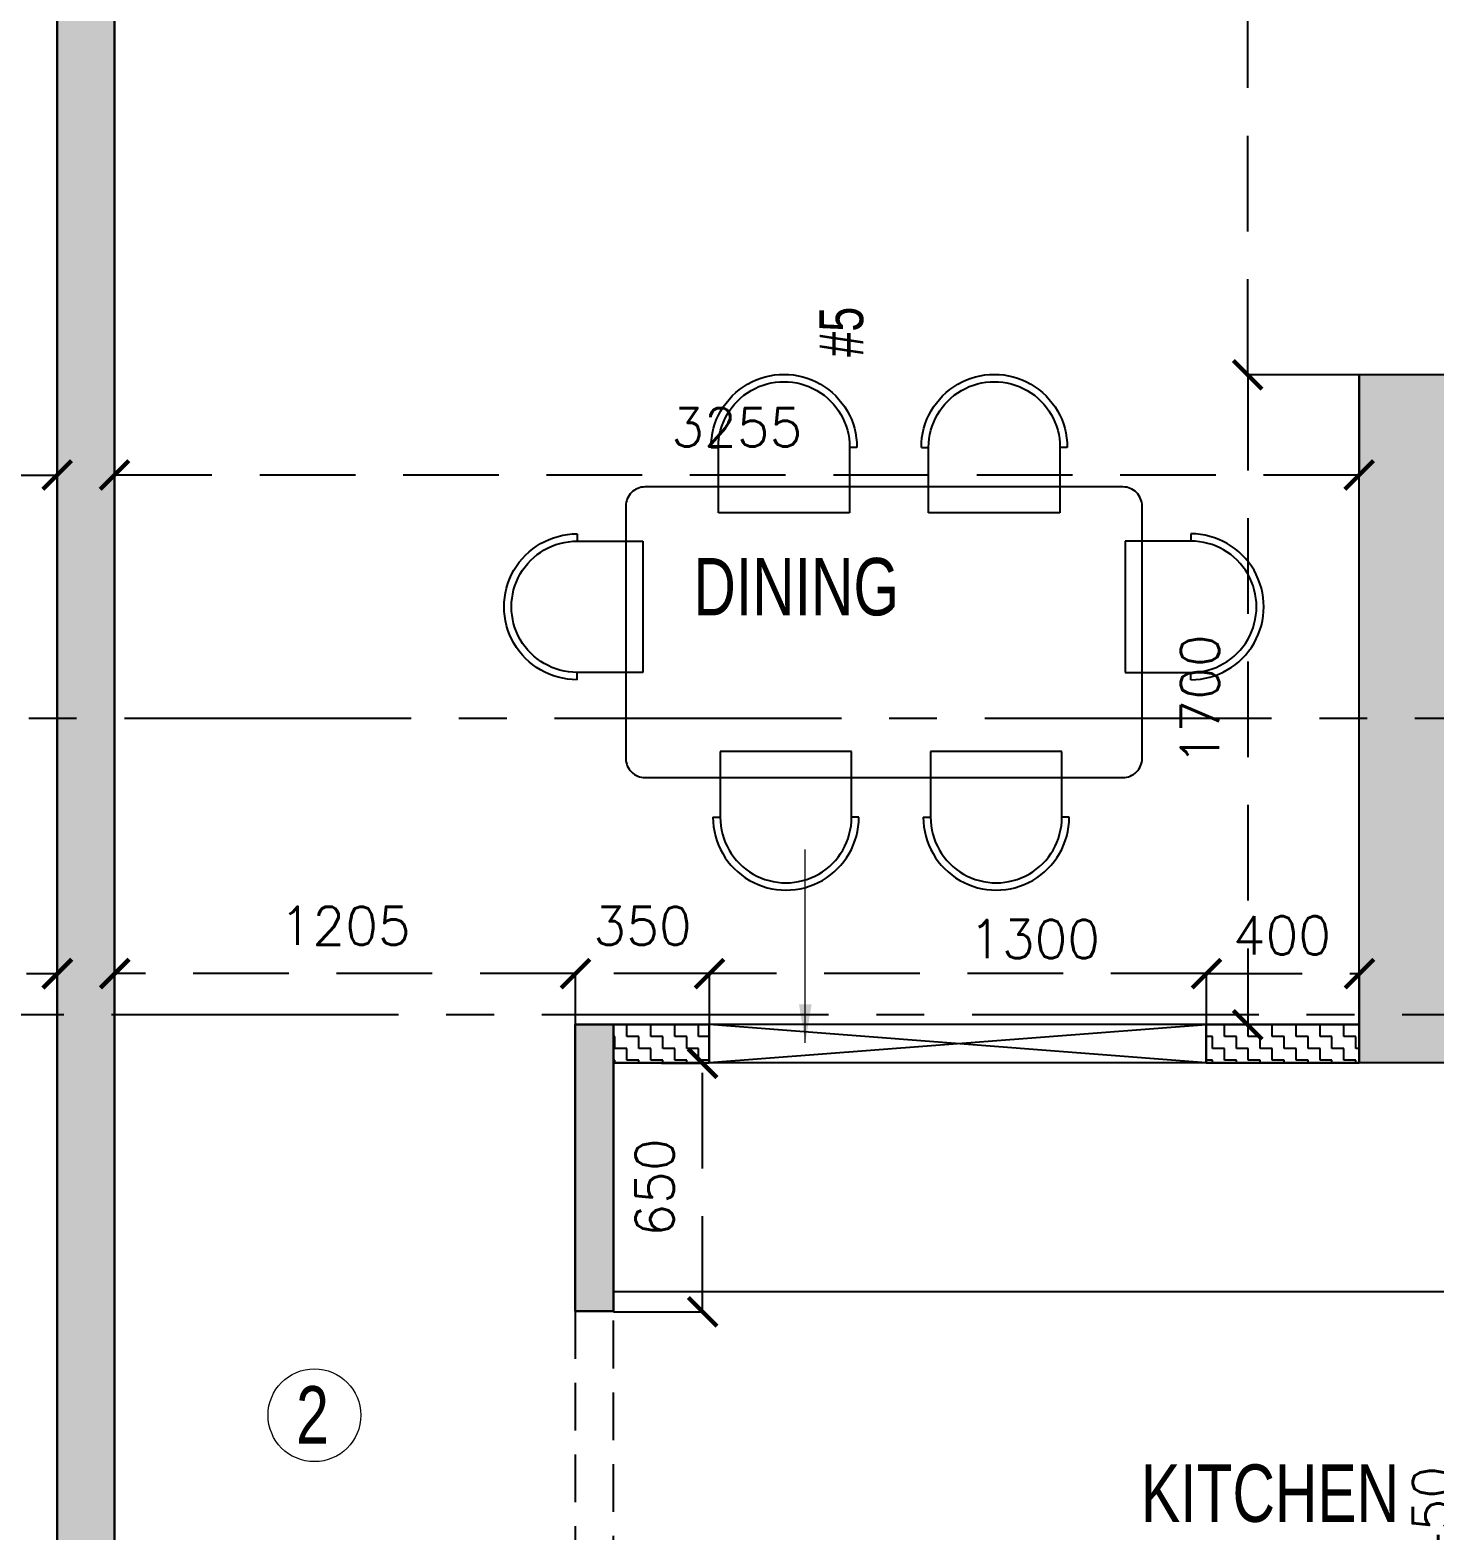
# Model space of a CAD drawing. Header units: millimetres. Extents: x 1180970 to 1231451, y -5737889 to -5695638.
# Drawn here: x 1206127 to 1209801, y -5709325 to -5705399 of the extents above; entities that cross this region are included whole.
import ezdxf

# ---------------------------------------------------------------- set-up
doc = ezdxf.new("R2010")
doc.units = ezdxf.units.MM
doc.header["$LTSCALE"] = 1000
doc.header["$MEASUREMENT"] = 0
for name, pattern in [('2BHK-A - BACK$0$AUDIT_D_120904163729-0', [0]), ('2BHK-A - BACK$2$HIDDEN', [0.375, 0.25, -0.125]), ('AUDIT_D_120904163729-0', [0]), ('T8(T9 IS SIMILAR) - GROUND FLOOR - DIMENSION & TEXTING$0$HIDDEN', [0.375, 0.25, -0.125]), ('T8_REFUGE COLUMNS$0$CENTER2', [1.125, 0.75, -0.125, 0.125, -0.125])]:
    doc.linetypes.add(name, pattern=pattern)
doc.layers.get('0').update_dxf_attribs({"linetype": 'AUDIT_D_120904163729-0'})
for name, color, linetype in [('2BHK-A - BACK$0$2BHK-A - FRONT$0$a-furniture', 8, 'Continuous'), ('2BHK-A - BACK$0$A-HATCH -160', 251, '2BHK-A - BACK$0$AUDIT_D_120904163729-0'), ('2BHK-A - BACK$0$a-KIT FIX', 251, 'Continuous'), ('2BHK-A - BACK$1$A-LINTEL', 5, '2BHK-A - BACK$2$HIDDEN'), ('2BHK-A - BACK$1$CUT-OUT', 49, 'Continuous'), ('T8(T9 IS SIMILAR) - GROUND FLOOR - DIMENSION & TEXTING$0$A-DIMENSIONS', 2, 'T8(T9 IS SIMILAR) - GROUND FLOOR - DIMENSION & TEXTING$0$HIDDEN'), ('T8_REFUGE COLUMNS$0$A-CENTERLINE', 193, 'T8_REFUGE COLUMNS$0$CENTER2'), ('T8_REFUGE COLUMNS$0$A-RCC COLS', 3, 'Continuous')]:
    doc.layers.add(name, color=color, linetype=linetype)
for name, color, linetype, lineweight in [('2BHK-A - BACK$1$A-WALL- 160', 6, 'Continuous', 30), ('T8(T9 IS SIMILAR) - GROUND FLOOR - DIMENSION & TEXTING$0$a-Text', 4, 'Continuous', 0), ('T8(T9 IS SIMILAR) - GROUND FLOOR - DIMENSION & TEXTING$0$R0-18-10-2014-T1-1st Podium Floor Plan$0$Text', 2, 'Continuous', 0), ('T8(T9 IS SIMILAR) - GROUND FLOOR$0$D&W', 8, 'Continuous', 25)]:
    doc.layers.add(name, color=color, linetype=linetype, lineweight=lineweight)
doc.layers.add('T8_REFUGE COLUMNS$0$COL-HATCH', color=7, linetype='Continuous', lineweight=25, true_color=0xa3a3a3)
doc.styles.add('T8(T9 IS SIMILAR) - GROUND FLOOR - DIMENSION & TEXTING$0$ARIAL ARROW', font='swisscl.ttf')
doc.styles.add('T8(T9 IS SIMILAR) - GROUND FLOOR - DIMENSION & TEXTING$0$Romans 1', font='romans.shx', dxfattribs={"height": 100})
doc.styles.add('T8(T9 IS SIMILAR) - GROUND FLOOR - DIMENSION & TEXTING$0$Tahoma', font='tahoma.ttf')
doc.dimstyles.new('T8(T9 IS SIMILAR) - GROUND FLOOR - DIMENSION & TEXTING$0$ALPINE S', dxfattribs={"dimscale": 0, "dimtxt": 100, "dimasz": 75, "dimexe": 0, "dimexo": 0, "dimgap": 75, "dimtad": 1, "dimdec": 0, "dimzin": 0, "dimdsep": 46, "dimtxsty": 'T8(T9 IS SIMILAR) - GROUND FLOOR - DIMENSION & TEXTING$0$Romans 1', "dimblk": 'T8(T9 IS SIMILAR) - GROUND FLOOR - DIMENSION & TEXTING$0$_ArchTick', "dimcen": 0.09, "dimclrd": 256, "dimclre": 256, "dimclrt": 7, "dimadec": 0, "dimazin": 0, "dimtfac": 1, "dimtdec": 0, "dimtofl": 0, "dimtmove": 1, "dimatfit": 0, "dimldrblk": 'T8(T9 IS SIMILAR) - GROUND FLOOR - DIMENSION & TEXTING$0$_Open90', "dimfxl": 1, "dimtolj": 1, "dimtzin": 0, "dimarcsym": 0})
doc.dimstyles.new('T8(T9 IS SIMILAR) - GROUND FLOOR - DIMENSION & TEXTING$0$SAMATA STD', dxfattribs={"dimtxt": 100, "dimasz": 50, "dimexe": 50, "dimexo": 50, "dimgap": 10, "dimtad": 0, "dimdec": 0, "dimrnd": 5, "dimzin": 0, "dimdsep": 46, "dimtxsty": 'T8(T9 IS SIMILAR) - GROUND FLOOR - DIMENSION & TEXTING$0$Tahoma', "dimblk": 'T8(T9 IS SIMILAR) - GROUND FLOOR - DIMENSION & TEXTING$0$_Origin2', "dimcen": -50, "dimdle": 50, "dimclrd": 7, "dimclre": 7, "dimclrt": 7, "dimadec": 0, "dimazin": 0, "dimtfac": 1, "dimtdec": 0, "dimtmove": 1, "dimatfit": 3, "dimfxl": 150, "dimtfill": 1, "dimtolj": 1, "dimtzin": 0, "dimlwd": -1, "dimlwe": -1, "dimarcsym": 0})
pattern_1 = [(9e-15, (7e-09, 0), (31.25, 31.25), [31.25, -31.25]), (90, (31.25, 0), (-31.25, 31.25), [31.25, -31.25])]

# ---------------------------------------------------------------- blocks, each defined once
blk = doc.blocks.new('2BHK-A - BACK$0$2BHK-A - FRONT$0$A$C50024E40')
at = {"color": 0, "linetype": 'ByBlock'}
for p, q in [((0, 0), (0, -225)), ((450, 0), (0, 0)), ((450, -225), (450, 0)), ((-25, -225), (0, -225)), ((475, -225), (450, -225))]:
    blk.add_line(p, q, dxfattribs=at)
for major_axis in [(-176.8, 176.8), (-159.1, 159.1)]:
    blk.add_ellipse((225, -225), major_axis=major_axis, ratio=1, start_param=0.785398, end_param=3.926991, dxfattribs=at)
blk = doc.blocks.new('2BHK-A - BACK')
at = {"layer": '2BHK-A - BACK$0$A-HATCH -160', "linetype": 'ByBlock'}
h = blk.add_hatch(dxfattribs=at)
h.set_pattern_fill('ZIGZAG', color=256, scale=250)
h.set_pattern_definition([(9e-15, (-0.22, 0.45), (31.25, 31.25), [31.25, -31.25]), (90, (31.03, 0.45), (-31.25, 31.25), [31.25, -31.25])])
h.paths.add_polyline_path([(1196642.1, -5706299.9), (1198342.2, -5706299.9), (1198342.2, -5706399.9), (1196642.1, -5706399.9)])
h.paths.add_polyline_path([(1199382.6, -5705299.9), (1199382.6, -5705199.9), (1201592.2, -5705199.9), (1201592.2, -5705299.9), (1200442.1, -5705299.9), (1200442.1, -5705399.9), (1200342.1, -5705399.9), (1200342.1, -5705299.9)])
h.paths.add_polyline_path([(1200442.1, -5706399.9), (1201341.8, -5706399.9), (1201341.8, -5706299.9), (1200442.1, -5706299.9)])
h.paths.add_polyline_path([(1202091.8, -5706299.9), (1202691.8, -5706299.9), (1202691.8, -5706399.9), (1202091.8, -5706399.9)])
h.paths.add_polyline_path([(1204892.1, -5708749.5), (1204992.1, -5708749.5), (1204992.1, -5707999.9), (1204892.1, -5707999.9)])
h.paths.add_polyline_path([(1204892.1, -5709649.5), (1204992.1, -5709649.5), (1204992.1, -5710549.5), (1204892.1, -5710549.5)])
h.paths.add_polyline_path([(1200142, -5708600.5), (1200257, -5708600.5), (1200257.1, -5708700.5), (1200042, -5708700.5), (1200042, -5708099.9), (1200142, -5708099.9)])
h.paths.add_polyline_path([(1202792.1, -5701189.9), (1203427.1, -5701189.9), (1203427.1, -5701089.9), (1202792.1, -5701089.9)])
h = blk.add_hatch(dxfattribs=at)
h.set_pattern_fill('HEX', color=256, scale=150)
h.set_pattern_definition([(9e-15, (-0.22, 0.45), (0, 32.47595264), [18.75, -37.5]), (120, (-0.22, 0.45), (-28.125, -16.23797632), [18.75, -37.5]), (60, (18.53, 0.45), (-28.125, 16.23797632), [18.75, -37.5])])
h.paths.add_polyline_path([(1206347.1, -5702324.3), (1206197.1, -5702324.3), (1206197.1, -5710748.8), (1206347.1, -5710748.8)])
h = blk.add_hatch(dxfattribs=at)
h.set_pattern_fill('ZIGZAG', color=256, scale=250)
h.set_pattern_definition(pattern_1)
h.paths.add_polyline_path([(1203342.1, -5707999.9), (1202942.1, -5707999.9), (1202942.1, -5708099.9), (1203342.1, -5708099.9)])
h = blk.add_hatch(dxfattribs=at)
h.set_pattern_fill('ZIGZAG', color=256, scale=250)
h.set_pattern_definition(pattern_1)
h.paths.add_polyline_path([(1204892.1, -5707999.9), (1204642.1, -5708000), (1204642.1, -5708100), (1204892.1, -5708100)])
at = {"layer": '2BHK-A - BACK$0$2BHK-A - FRONT$0$a-furniture'}
blk.add_lwpolyline([(1204809.9, -5707354.3), (1203559.9, -5707354.3, -0.414214), (1203509.9, -5707304.3), (1203509.9, -5706644.3, -0.414214), (1203559.9, -5706594.3), (1204809.9, -5706594.3, -0.414214), (1204859.9, -5706644.3), (1204859.9, -5707304.3, -0.414214)], format="xyb", close=True, dxfattribs=at)
at = {"layer": '2BHK-A - BACK$0$a-KIT FIX', "color": 1}
blk.add_line((1201731.8, -5708699.5), (1204892.1, -5708699.5), dxfattribs=at)
at = {"layer": '2BHK-A - BACK$1$A-LINTEL', "linetype": 'ByBlock'}
for p, q in [((1203342.1, -5707999.9), (1204642.1, -5707999.9)), ((1203342.1, -5708099.9), (1204642.1, -5708099.9))]:
    blk.add_line(p, q, dxfattribs=at)
blk.add_lwpolyline([(1203342.1, -5708099.9), (1204642.1, -5707999.8), (1204642.1, -5708099.7), (1203342.1, -5707999.9)], close=True, dxfattribs=at)
at = {"layer": '2BHK-A - BACK$1$A-WALL- 160', "linetype": 'ByBlock'}
for p, q in [((1206197.1, -5702324.3), (1206197.1, -5710748.8)), ((1206347.1, -5702324.3), (1206347.1, -5710748.8)), ((1204892.1, -5707999.9), (1204992.1, -5707999.9)), ((1204892.1, -5708749.5), (1204892.1, -5707999.9)), ((1204992.1, -5708749.5), (1204992.1, -5707999.9)), ((1204892.1, -5708749.5), (1204992.1, -5708749.5))]:
    blk.add_line(p, q, dxfattribs=at)
blk.add_lwpolyline([(1206347.1, -5702324.3), (1206347.1, -5710748.8), (1206197.1, -5710748.8), (1206197.1, -5702324.3)], dxfattribs=at)
for points in [[(1203342.1, -5707999.9), (1202942.1, -5707999.9), (1202942.1, -5708099.9), (1203342.1, -5708099.9)], [(1204892.1, -5707999.9), (1204642.1, -5708000), (1204642.1, -5708100), (1204892.1, -5708100)]]:
    blk.add_lwpolyline(points, close=True, dxfattribs=at)
at = {"layer": '2BHK-A - BACK$1$CUT-OUT', "linetype": '2BHK-A - BACK$2$HIDDEN', "ltscale": 0.5}
blk.add_lwpolyline([(1204992.1, -5709649.5), (1204892.1, -5709649.5), (1204892.1, -5708749.5), (1204992.1, -5708749.5)], close=True, dxfattribs=at)
at = {"layer": '2BHK-A - BACK$0$2BHK-A - FRONT$0$a-furniture', "zscale": 1000}
for p, xscale, yscale, rotation in [((1204068.1, -5706662.4), 0.7630874952141145, 0.7630874952141145, 180.0000066925881), ((1204618.1, -5706662.4), 0.7630874952141145, 0.7630874952141145, 180.0000066925881), ((1204815.7, -5707079.4), 0.7630874947821017, 0.7630874947821017, 89.99999330673671)]:
    blk.add_blockref('2BHK-A - BACK$0$2BHK-A - FRONT$0$A$C50024E40', p, dxfattribs=dict(at, xscale=xscale, yscale=yscale, rotation=rotation))
at = {"layer": '2BHK-A - BACK$0$2BHK-A - FRONT$0$a-furniture', "extrusion": (0, 0, -1), "xscale": 0.7630874947594001, "yscale": 0.7630874947594001, "zscale": -1000, "rotation": 89.99999330780805}
blk.add_blockref('2BHK-A - BACK$0$2BHK-A - FRONT$0$A$C50024E40', (-1203554.2, -5707079.4), dxfattribs=at)
at = {"layer": '2BHK-A - BACK$0$2BHK-A - FRONT$0$a-furniture', "extrusion": (0, 0, -1), "xscale": 0.7630874952141012, "yscale": 0.7630874952141012, "zscale": -1000}
for p in [(-1204063, -5707286.2), (-1204613, -5707286.2)]:
    blk.add_blockref('2BHK-A - BACK$0$2BHK-A - FRONT$0$A$C50024E40', p, dxfattribs=at)
blk = doc.blocks.new('T8_REFUGE COLUMNS')
at = {"layer": 'T8_REFUGE COLUMNS$0$COL-HATCH', "linetype": 'ByBlock'}
h = blk.add_hatch(color=256, dxfattribs=at)
h.dxf.hatch_style = 1
h.paths.add_polyline_path([(1209602.1, -5706299.9), (1209852.1, -5706299.9), (1209852.1, -5708099.9), (1209602.1, -5708099.9)])
at = {"layer": 'T8_REFUGE COLUMNS$0$A-CENTERLINE'}
for p, q in [((1217248.2, -5707199.9), (1182156.9, -5707199.9)), ((1217215, -5707974.9), (1182156.9, -5707974.9))]:
    blk.add_line(p, q, dxfattribs=at)
at = {"layer": 'T8_REFUGE COLUMNS$0$A-RCC COLS', "linetype": 'ByBlock'}
blk.add_lwpolyline([(1209602.1, -5706299.9), (1209852.1, -5706299.9), (1209852.1, -5708099.9), (1209602.1, -5708099.9)], close=True, dxfattribs=at)
blk = doc.blocks.new('T8(T9 IS SIMILAR) - GROUND FLOOR')
at = {"layer": 'T8(T9 IS SIMILAR) - GROUND FLOOR$0$D&W', "linetype": 'ByBlock'}
for name in ['T8_REFUGE COLUMNS', '2BHK-A - BACK']:
    blk.add_blockref(name, (0, 0), dxfattribs=at)
at = {"layer": 'T8(T9 IS SIMILAR) - GROUND FLOOR$0$D&W', "linetype": 'ByBlock', "xscale": -1}
blk.add_blockref('2BHK-A - BACK', (2412544.6, 0), dxfattribs=at)
blk = doc.blocks.new('T8(T9 IS SIMILAR) - GROUND FLOOR - DIMENSION & TEXTING$0$_ArchTick')
at = {"color": 0, "linetype": 'ByBlock', "const_width": 0.15}
blk.add_lwpolyline([(-0.5, -0.5), (0.5, 0.5)], dxfattribs=at)
blk = doc.blocks.new('*D683')
at = {"layer": 'T8(T9 IS SIMILAR) - GROUND FLOOR - DIMENSION & TEXTING$0$A-DIMENSIONS', "linetype": 'T8(T9 IS SIMILAR) - GROUND FLOOR - DIMENSION & TEXTING$0$HIDDEN', "lineweight": -2, "transparency": 16777216}
for p, q in [((1202942.3, -5706300.9), (1202942.3, -5706563.1)), ((1206197.3, -5706300.9), (1206197.3, -5706563.1))]:
    blk.add_line(p, q, dxfattribs=at)
at = {"layer": 'T8(T9 IS SIMILAR) - GROUND FLOOR - DIMENSION & TEXTING$0$A-DIMENSIONS', "lineweight": -2, "transparency": 16777216}
blk.add_line((1202942.3, -5706563.1), (1206197.3, -5706563.1), dxfattribs=at)
at = {"layer": 'T8(T9 IS SIMILAR) - GROUND FLOOR - DIMENSION & TEXTING$0$A-DIMENSIONS', "linetype": 'ByBlock', "lineweight": -2, "transparency": 16777216, "xscale": 75, "yscale": 75, "zscale": 75, "rotation": 180}
blk.add_blockref('T8(T9 IS SIMILAR) - GROUND FLOOR - DIMENSION & TEXTING$0$_ArchTick', (1202942.3, -5706563.1), dxfattribs=at)
at = {"layer": 'T8(T9 IS SIMILAR) - GROUND FLOOR - DIMENSION & TEXTING$0$A-DIMENSIONS', "linetype": 'ByBlock', "lineweight": -2, "transparency": 16777216, "xscale": 75, "yscale": 75, "zscale": 75}
blk.add_blockref('T8(T9 IS SIMILAR) - GROUND FLOOR - DIMENSION & TEXTING$0$_ArchTick', (1206197.3, -5706563.1), dxfattribs=at)
at = {"layer": 'T8(T9 IS SIMILAR) - GROUND FLOOR - DIMENSION & TEXTING$0$A-DIMENSIONS', "color": 7, "linetype": 'ByBlock', "transparency": 16777216, "insert": (1204569.8, -5706438.1), "char_height": 100, "attachment_point": 5, "style": 'T8(T9 IS SIMILAR) - GROUND FLOOR - DIMENSION & TEXTING$0$Romans 1'}
blk.add_mtext('\\A1;3255', dxfattribs=at)
blk = doc.blocks.new('T8(T9 IS SIMILAR) - GROUND FLOOR - DIMENSION & TEXTING$0$_Open90')
at = {"color": 0, "linetype": 'ByBlock', "lineweight": -2}
for p, q in [((0, 0), (-1, 0)), ((-0.5, 0.5), (0, 0)), ((0, 0), (-0.5, -0.5))]:
    blk.add_line(p, q, dxfattribs=at)
blk = doc.blocks.new('*D686')
at = {"layer": 'T8(T9 IS SIMILAR) - GROUND FLOOR - DIMENSION & TEXTING$0$A-DIMENSIONS', "linetype": 'T8(T9 IS SIMILAR) - GROUND FLOOR - DIMENSION & TEXTING$0$HIDDEN', "lineweight": -2, "transparency": 16777216}
for p, q in [((1207777.6, -5708101.3), (1207885.3, -5708101.3)), ((1207652.5, -5708751.5), (1207885.3, -5708751.5))]:
    blk.add_line(p, q, dxfattribs=at)
at = {"layer": 'T8(T9 IS SIMILAR) - GROUND FLOOR - DIMENSION & TEXTING$0$A-DIMENSIONS', "lineweight": -2, "transparency": 16777216}
blk.add_line((1207885.3, -5708751.5), (1207885.3, -5708101.3), dxfattribs=at)
at = {"layer": 'T8(T9 IS SIMILAR) - GROUND FLOOR - DIMENSION & TEXTING$0$A-DIMENSIONS', "linetype": 'ByBlock', "lineweight": -2, "transparency": 16777216, "xscale": 75, "yscale": 75, "zscale": 75}
for p, rotation in [((1207885.3, -5708101.3), 90), ((1207885.3, -5708751.5), 270)]:
    blk.add_blockref('T8(T9 IS SIMILAR) - GROUND FLOOR - DIMENSION & TEXTING$0$_ArchTick', p, dxfattribs=dict(at, rotation=rotation))
at = {"layer": 'T8(T9 IS SIMILAR) - GROUND FLOOR - DIMENSION & TEXTING$0$A-DIMENSIONS', "color": 7, "linetype": 'ByBlock', "transparency": 16777216, "insert": (1207760.3, -5708426.4), "char_height": 100, "attachment_point": 5, "rotation": 90, "style": 'T8(T9 IS SIMILAR) - GROUND FLOOR - DIMENSION & TEXTING$0$Romans 1'}
blk.add_mtext('\\A1;650', dxfattribs=at)
blk = doc.blocks.new('*D689')
at = {"layer": 'T8(T9 IS SIMILAR) - GROUND FLOOR - DIMENSION & TEXTING$0$A-DIMENSIONS', "linetype": 'T8(T9 IS SIMILAR) - GROUND FLOOR - DIMENSION & TEXTING$0$HIDDEN', "lineweight": -2, "transparency": 16777216}
for p, q in [((1209852.6, -5708100.9), (1209917.5, -5708100.9)), ((1209852.6, -5710550.9), (1209917.5, -5710550.9))]:
    blk.add_line(p, q, dxfattribs=at)
at = {"layer": 'T8(T9 IS SIMILAR) - GROUND FLOOR - DIMENSION & TEXTING$0$A-DIMENSIONS', "lineweight": -2, "transparency": 16777216}
blk.add_line((1209917.5, -5708100.9), (1209917.5, -5710550.9), dxfattribs=at)
at = {"layer": 'T8(T9 IS SIMILAR) - GROUND FLOOR - DIMENSION & TEXTING$0$A-DIMENSIONS', "linetype": 'ByBlock', "lineweight": -2, "transparency": 16777216, "xscale": 75, "yscale": 75, "zscale": 75}
for p, rotation in [((1209917.5, -5708100.9), 90), ((1209917.5, -5710550.9), 270)]:
    blk.add_blockref('T8(T9 IS SIMILAR) - GROUND FLOOR - DIMENSION & TEXTING$0$_ArchTick', p, dxfattribs=dict(at, rotation=rotation))
at = {"layer": 'T8(T9 IS SIMILAR) - GROUND FLOOR - DIMENSION & TEXTING$0$A-DIMENSIONS', "color": 7, "linetype": 'ByBlock', "transparency": 16777216, "insert": (1209792.5, -5709325.9), "char_height": 100, "attachment_point": 5, "rotation": 90, "style": 'T8(T9 IS SIMILAR) - GROUND FLOOR - DIMENSION & TEXTING$0$Romans 1'}
blk.add_mtext('\\A1;2450', dxfattribs=at)
blk = doc.blocks.new('*D659')
at = {"layer": 'T8(T9 IS SIMILAR) - GROUND FLOOR - DIMENSION & TEXTING$0$A-DIMENSIONS', "linetype": 'T8(T9 IS SIMILAR) - GROUND FLOOR - DIMENSION & TEXTING$0$HIDDEN', "lineweight": -2, "transparency": 16777216}
for p, q in [((1209504.8, -5702325.8), (1209310.8, -5702325.8)), ((1209602.3, -5706300.9), (1209310.8, -5706300.9))]:
    blk.add_line(p, q, dxfattribs=at)
at = {"layer": 'T8(T9 IS SIMILAR) - GROUND FLOOR - DIMENSION & TEXTING$0$A-DIMENSIONS', "lineweight": -2, "transparency": 16777216}
blk.add_line((1209310.8, -5706300.9), (1209310.8, -5702325.8), dxfattribs=at)
at = {"layer": 'T8(T9 IS SIMILAR) - GROUND FLOOR - DIMENSION & TEXTING$0$A-DIMENSIONS', "linetype": 'ByBlock', "lineweight": -2, "transparency": 16777216, "xscale": 75, "yscale": 75, "zscale": 75}
for p, rotation in [((1209310.8, -5702325.8), 90), ((1209310.8, -5706300.9), 270)]:
    blk.add_blockref('T8(T9 IS SIMILAR) - GROUND FLOOR - DIMENSION & TEXTING$0$_ArchTick', p, dxfattribs=dict(at, rotation=rotation))
at = {"layer": 'T8(T9 IS SIMILAR) - GROUND FLOOR - DIMENSION & TEXTING$0$A-DIMENSIONS', "color": 7, "linetype": 'ByBlock', "transparency": 16777216, "insert": (1209185.8, -5704313.4), "char_height": 100, "attachment_point": 5, "rotation": 90, "style": 'T8(T9 IS SIMILAR) - GROUND FLOOR - DIMENSION & TEXTING$0$Romans 1'}
blk.add_mtext('\\A1;3975', dxfattribs=at)
blk = doc.blocks.new('*D590')
at = {"layer": 'T8(T9 IS SIMILAR) - GROUND FLOOR - DIMENSION & TEXTING$0$A-DIMENSIONS', "linetype": 'T8(T9 IS SIMILAR) - GROUND FLOOR - DIMENSION & TEXTING$0$HIDDEN', "lineweight": -2, "transparency": 16777216}
for p, q in [((1209456.5, -5706300.9), (1209310.8, -5706300.9)), ((1209456.5, -5708001.3), (1209310.8, -5708001.3))]:
    blk.add_line(p, q, dxfattribs=at)
at = {"layer": 'T8(T9 IS SIMILAR) - GROUND FLOOR - DIMENSION & TEXTING$0$A-DIMENSIONS', "lineweight": -2, "transparency": 16777216}
blk.add_line((1209310.8, -5706300.9), (1209310.8, -5708001.3), dxfattribs=at)
at = {"layer": 'T8(T9 IS SIMILAR) - GROUND FLOOR - DIMENSION & TEXTING$0$A-DIMENSIONS', "linetype": 'ByBlock', "lineweight": -2, "transparency": 16777216, "xscale": 75, "yscale": 75, "zscale": 75}
for p, rotation in [((1209310.8, -5706300.9), 90), ((1209310.8, -5708001.3), 270)]:
    blk.add_blockref('T8(T9 IS SIMILAR) - GROUND FLOOR - DIMENSION & TEXTING$0$_ArchTick', p, dxfattribs=dict(at, rotation=rotation))
at = {"layer": 'T8(T9 IS SIMILAR) - GROUND FLOOR - DIMENSION & TEXTING$0$A-DIMENSIONS', "color": 7, "linetype": 'ByBlock', "transparency": 16777216, "insert": (1209185.8, -5707151.1), "char_height": 100, "attachment_point": 5, "rotation": 90, "style": 'T8(T9 IS SIMILAR) - GROUND FLOOR - DIMENSION & TEXTING$0$Romans 1'}
blk.add_mtext('\\A1;1700', dxfattribs=at)
blk = doc.blocks.new('*D591')
at = {"layer": 'T8(T9 IS SIMILAR) - GROUND FLOOR - DIMENSION & TEXTING$0$A-DIMENSIONS', "linetype": 'T8(T9 IS SIMILAR) - GROUND FLOOR - DIMENSION & TEXTING$0$HIDDEN', "lineweight": -2, "transparency": 16777216}
for p, q in [((1206347.3, -5706300.9), (1206347.3, -5706563.1)), ((1209602.3, -5706300.9), (1209602.3, -5706563.1))]:
    blk.add_line(p, q, dxfattribs=at)
at = {"layer": 'T8(T9 IS SIMILAR) - GROUND FLOOR - DIMENSION & TEXTING$0$A-DIMENSIONS', "lineweight": -2, "transparency": 16777216}
blk.add_line((1209602.3, -5706563.1), (1206347.3, -5706563.1), dxfattribs=at)
at = {"layer": 'T8(T9 IS SIMILAR) - GROUND FLOOR - DIMENSION & TEXTING$0$A-DIMENSIONS', "linetype": 'ByBlock', "lineweight": -2, "transparency": 16777216, "xscale": 75, "yscale": 75, "zscale": 75, "rotation": 180}
blk.add_blockref('T8(T9 IS SIMILAR) - GROUND FLOOR - DIMENSION & TEXTING$0$_ArchTick', (1206347.3, -5706563.1), dxfattribs=at)
at = {"layer": 'T8(T9 IS SIMILAR) - GROUND FLOOR - DIMENSION & TEXTING$0$A-DIMENSIONS', "linetype": 'ByBlock', "lineweight": -2, "transparency": 16777216, "xscale": 75, "yscale": 75, "zscale": 75}
blk.add_blockref('T8(T9 IS SIMILAR) - GROUND FLOOR - DIMENSION & TEXTING$0$_ArchTick', (1209602.3, -5706563.1), dxfattribs=at)
at = {"layer": 'T8(T9 IS SIMILAR) - GROUND FLOOR - DIMENSION & TEXTING$0$A-DIMENSIONS', "color": 7, "linetype": 'ByBlock', "transparency": 16777216, "insert": (1207974.8, -5706438.1), "char_height": 100, "attachment_point": 5, "style": 'T8(T9 IS SIMILAR) - GROUND FLOOR - DIMENSION & TEXTING$0$Romans 1'}
blk.add_mtext('\\A1;3255', dxfattribs=at)
blk = doc.blocks.new('*D519')
at = {"layer": 'T8(T9 IS SIMILAR) - GROUND FLOOR - DIMENSION & TEXTING$0$A-DIMENSIONS', "linetype": 'T8(T9 IS SIMILAR) - GROUND FLOOR - DIMENSION & TEXTING$0$HIDDEN', "lineweight": -2, "transparency": 16777216}
for p, q in [((1204992.5, -5707999.9), (1204992.5, -5707867.1)), ((1206197.9, -5707999.9), (1206197.9, -5707867.1))]:
    blk.add_line(p, q, dxfattribs=at)
at = {"layer": 'T8(T9 IS SIMILAR) - GROUND FLOOR - DIMENSION & TEXTING$0$A-DIMENSIONS', "lineweight": -2, "transparency": 16777216}
blk.add_line((1204992.5, -5707867.1), (1206197.9, -5707867.1), dxfattribs=at)
at = {"layer": 'T8(T9 IS SIMILAR) - GROUND FLOOR - DIMENSION & TEXTING$0$A-DIMENSIONS', "linetype": 'ByBlock', "lineweight": -2, "transparency": 16777216, "xscale": 75, "yscale": 75, "zscale": 75, "rotation": 180}
blk.add_blockref('T8(T9 IS SIMILAR) - GROUND FLOOR - DIMENSION & TEXTING$0$_ArchTick', (1204992.5, -5707867.1), dxfattribs=at)
at = {"layer": 'T8(T9 IS SIMILAR) - GROUND FLOOR - DIMENSION & TEXTING$0$A-DIMENSIONS', "linetype": 'ByBlock', "lineweight": -2, "transparency": 16777216, "xscale": 75, "yscale": 75, "zscale": 75}
blk.add_blockref('T8(T9 IS SIMILAR) - GROUND FLOOR - DIMENSION & TEXTING$0$_ArchTick', (1206197.9, -5707867.1), dxfattribs=at)
at = {"layer": 'T8(T9 IS SIMILAR) - GROUND FLOOR - DIMENSION & TEXTING$0$A-DIMENSIONS', "color": 7, "linetype": 'ByBlock', "transparency": 16777216, "insert": (1205595.2, -5707742.1), "char_height": 100, "attachment_point": 5, "style": 'T8(T9 IS SIMILAR) - GROUND FLOOR - DIMENSION & TEXTING$0$Romans 1', "bg_fill": 3, "box_fill_scale": 1.25, "bg_fill_color": 256, "bg_fill_true_color": 13158600, "bg_fill_transparency": 0}
blk.add_mtext('\\A1;1205', dxfattribs=at)
blk = doc.blocks.new('*D520')
at = {"layer": 'T8(T9 IS SIMILAR) - GROUND FLOOR - DIMENSION & TEXTING$0$A-DIMENSIONS', "linetype": 'T8(T9 IS SIMILAR) - GROUND FLOOR - DIMENSION & TEXTING$0$HIDDEN', "lineweight": -2, "transparency": 16777216}
for p, q in [((1209203.3, -5707999.9), (1209203.3, -5707867.1)), ((1209603.3, -5707999.9), (1209603.3, -5707867.1))]:
    blk.add_line(p, q, dxfattribs=at)
at = {"layer": 'T8(T9 IS SIMILAR) - GROUND FLOOR - DIMENSION & TEXTING$0$A-DIMENSIONS', "lineweight": -2, "transparency": 16777216}
blk.add_line((1209203.3, -5707867.1), (1209603.3, -5707867.1), dxfattribs=at)
at = {"layer": 'T8(T9 IS SIMILAR) - GROUND FLOOR - DIMENSION & TEXTING$0$A-DIMENSIONS', "linetype": 'ByBlock', "lineweight": -2, "transparency": 16777216, "xscale": 75, "yscale": 75, "zscale": 75, "rotation": 180}
blk.add_blockref('T8(T9 IS SIMILAR) - GROUND FLOOR - DIMENSION & TEXTING$0$_ArchTick', (1209203.3, -5707867.1), dxfattribs=at)
at = {"layer": 'T8(T9 IS SIMILAR) - GROUND FLOOR - DIMENSION & TEXTING$0$A-DIMENSIONS', "linetype": 'ByBlock', "lineweight": -2, "transparency": 16777216, "xscale": 75, "yscale": 75, "zscale": 75}
blk.add_blockref('T8(T9 IS SIMILAR) - GROUND FLOOR - DIMENSION & TEXTING$0$_ArchTick', (1209603.3, -5707867.1), dxfattribs=at)
at = {"layer": 'T8(T9 IS SIMILAR) - GROUND FLOOR - DIMENSION & TEXTING$0$A-DIMENSIONS', "color": 7, "linetype": 'ByBlock', "transparency": 16777216, "insert": (1209400.5, -5707767), "char_height": 100, "attachment_point": 5, "style": 'T8(T9 IS SIMILAR) - GROUND FLOOR - DIMENSION & TEXTING$0$Romans 1'}
blk.add_mtext('\\A1;400', dxfattribs=at)
blk = doc.blocks.new('*D521')
at = {"layer": 'T8(T9 IS SIMILAR) - GROUND FLOOR - DIMENSION & TEXTING$0$A-DIMENSIONS', "linetype": 'T8(T9 IS SIMILAR) - GROUND FLOOR - DIMENSION & TEXTING$0$HIDDEN', "lineweight": -2, "transparency": 16777216}
for p, q in [((1207903.3, -5708000.1), (1207903.3, -5707867.1)), ((1209203.3, -5708000.1), (1209203.3, -5707867.1))]:
    blk.add_line(p, q, dxfattribs=at)
at = {"layer": 'T8(T9 IS SIMILAR) - GROUND FLOOR - DIMENSION & TEXTING$0$A-DIMENSIONS', "lineweight": -2, "transparency": 16777216}
blk.add_line((1209203.3, -5707867.1), (1207903.3, -5707867.1), dxfattribs=at)
at = {"layer": 'T8(T9 IS SIMILAR) - GROUND FLOOR - DIMENSION & TEXTING$0$A-DIMENSIONS', "linetype": 'ByBlock', "lineweight": -2, "transparency": 16777216, "xscale": 75, "yscale": 75, "zscale": 75, "rotation": 180}
blk.add_blockref('T8(T9 IS SIMILAR) - GROUND FLOOR - DIMENSION & TEXTING$0$_ArchTick', (1207903.3, -5707867.1), dxfattribs=at)
at = {"layer": 'T8(T9 IS SIMILAR) - GROUND FLOOR - DIMENSION & TEXTING$0$A-DIMENSIONS', "linetype": 'ByBlock', "lineweight": -2, "transparency": 16777216, "xscale": 75, "yscale": 75, "zscale": 75}
blk.add_blockref('T8(T9 IS SIMILAR) - GROUND FLOOR - DIMENSION & TEXTING$0$_ArchTick', (1209203.3, -5707867.1), dxfattribs=at)
at = {"layer": 'T8(T9 IS SIMILAR) - GROUND FLOOR - DIMENSION & TEXTING$0$A-DIMENSIONS', "color": 7, "linetype": 'ByBlock', "transparency": 16777216, "insert": (1208753.6, -5707776.7), "char_height": 100, "attachment_point": 5, "style": 'T8(T9 IS SIMILAR) - GROUND FLOOR - DIMENSION & TEXTING$0$Romans 1', "bg_fill": 3, "box_fill_scale": 1.25, "bg_fill_color": 256, "bg_fill_true_color": 13158600, "bg_fill_transparency": 0}
blk.add_mtext('\\A1;1300', dxfattribs=at)
blk = doc.blocks.new('*D522')
at = {"layer": 'T8(T9 IS SIMILAR) - GROUND FLOOR - DIMENSION & TEXTING$0$A-DIMENSIONS', "linetype": 'T8(T9 IS SIMILAR) - GROUND FLOOR - DIMENSION & TEXTING$0$HIDDEN', "lineweight": -2, "transparency": 16777216}
for p, q in [((1207553.3, -5707999.9), (1207553.3, -5707867.1)), ((1207903.3, -5707999.9), (1207903.3, -5707867.1))]:
    blk.add_line(p, q, dxfattribs=at)
at = {"layer": 'T8(T9 IS SIMILAR) - GROUND FLOOR - DIMENSION & TEXTING$0$A-DIMENSIONS', "lineweight": -2, "transparency": 16777216}
blk.add_line((1207903.3, -5707867.1), (1207553.3, -5707867.1), dxfattribs=at)
at = {"layer": 'T8(T9 IS SIMILAR) - GROUND FLOOR - DIMENSION & TEXTING$0$A-DIMENSIONS', "color": 7, "linetype": 'ByBlock', "transparency": 16777216, "insert": (1207728.3, -5707742.1), "char_height": 100, "attachment_point": 5, "style": 'T8(T9 IS SIMILAR) - GROUND FLOOR - DIMENSION & TEXTING$0$Romans 1', "bg_fill": 3, "box_fill_scale": 1.25, "bg_fill_color": 256, "bg_fill_true_color": 13158600, "bg_fill_transparency": 0}
blk.add_mtext('\\A1;350', dxfattribs=at)
at = {"layer": 'T8(T9 IS SIMILAR) - GROUND FLOOR - DIMENSION & TEXTING$0$A-DIMENSIONS', "linetype": 'ByBlock', "lineweight": -2, "transparency": 16777216, "xscale": 75, "yscale": 75, "zscale": 75, "rotation": 180}
blk.add_blockref('T8(T9 IS SIMILAR) - GROUND FLOOR - DIMENSION & TEXTING$0$_ArchTick', (1207553.3, -5707867.1), dxfattribs=at)
at = {"layer": 'T8(T9 IS SIMILAR) - GROUND FLOOR - DIMENSION & TEXTING$0$A-DIMENSIONS', "linetype": 'ByBlock', "lineweight": -2, "transparency": 16777216, "xscale": 75, "yscale": 75, "zscale": 75}
blk.add_blockref('T8(T9 IS SIMILAR) - GROUND FLOOR - DIMENSION & TEXTING$0$_ArchTick', (1207903.3, -5707867.1), dxfattribs=at)
blk = doc.blocks.new('*D523')
at = {"layer": 'T8(T9 IS SIMILAR) - GROUND FLOOR - DIMENSION & TEXTING$0$A-DIMENSIONS', "linetype": 'T8(T9 IS SIMILAR) - GROUND FLOOR - DIMENSION & TEXTING$0$HIDDEN', "lineweight": -2, "transparency": 16777216}
for p, q in [((1206347.9, -5707999.9), (1206347.9, -5707867.1)), ((1207553.3, -5707999.9), (1207553.3, -5707867.1))]:
    blk.add_line(p, q, dxfattribs=at)
at = {"layer": 'T8(T9 IS SIMILAR) - GROUND FLOOR - DIMENSION & TEXTING$0$A-DIMENSIONS', "lineweight": -2, "transparency": 16777216}
blk.add_line((1207553.3, -5707867.1), (1206347.9, -5707867.1), dxfattribs=at)
at = {"layer": 'T8(T9 IS SIMILAR) - GROUND FLOOR - DIMENSION & TEXTING$0$A-DIMENSIONS', "linetype": 'ByBlock', "lineweight": -2, "transparency": 16777216, "xscale": 75, "yscale": 75, "zscale": 75, "rotation": 180}
blk.add_blockref('T8(T9 IS SIMILAR) - GROUND FLOOR - DIMENSION & TEXTING$0$_ArchTick', (1206347.9, -5707867.1), dxfattribs=at)
at = {"layer": 'T8(T9 IS SIMILAR) - GROUND FLOOR - DIMENSION & TEXTING$0$A-DIMENSIONS', "linetype": 'ByBlock', "lineweight": -2, "transparency": 16777216, "xscale": 75, "yscale": 75, "zscale": 75}
blk.add_blockref('T8(T9 IS SIMILAR) - GROUND FLOOR - DIMENSION & TEXTING$0$_ArchTick', (1207553.3, -5707867.1), dxfattribs=at)
at = {"layer": 'T8(T9 IS SIMILAR) - GROUND FLOOR - DIMENSION & TEXTING$0$A-DIMENSIONS', "color": 7, "linetype": 'ByBlock', "transparency": 16777216, "insert": (1206950.6, -5707742.1), "char_height": 100, "attachment_point": 5, "style": 'T8(T9 IS SIMILAR) - GROUND FLOOR - DIMENSION & TEXTING$0$Romans 1', "bg_fill": 3, "box_fill_scale": 1.25, "bg_fill_color": 256, "bg_fill_true_color": 13158600, "bg_fill_transparency": 0}
blk.add_mtext('\\A1;1205', dxfattribs=at)
blk = doc.blocks.new('T8(T9 IS SIMILAR) - GROUND FLOOR - DIMENSION & TEXTING$0$_Origin2')
at = {"color": 0, "linetype": 'ByBlock', "lineweight": -2}
blk.add_line((-0.5, 0), (-1, 0), dxfattribs=at)
for radius in [0.5, 0.25]:
    blk.add_circle((0, 0), radius, dxfattribs=at)
blk = doc.blocks.new('T8(T9 IS SIMILAR) - GROUND FLOOR - DIMENSION & TEXTING')
at = {"layer": 'T8(T9 IS SIMILAR) - GROUND FLOOR - DIMENSION & TEXTING$0$a-Text'}
blk.add_circle((1206870.3, -5709021.9), 121.3, dxfattribs=at)
at = {"layer": 'T8(T9 IS SIMILAR) - GROUND FLOOR - DIMENSION & TEXTING$0$a-Text', "style": 'T8(T9 IS SIMILAR) - GROUND FLOOR - DIMENSION & TEXTING$0$ARIAL ARROW'}
for s, p in [('DINING', (1207861.3, -5706930.1)), ('2', (1206822.5, -5709095.9, 0.4)), ('KITCHEN', (1209031.8, -5709300.7))]:
    blk.add_text(s, height=150, dxfattribs=at).set_placement(p)
at = {"layer": 'T8(T9 IS SIMILAR) - GROUND FLOOR - DIMENSION & TEXTING$0$R0-18-10-2014-T1-1st Podium Floor Plan$0$Text', "insert": (1208307, -5706123, -0.4), "char_height": 114.75, "width": 1702.876, "attachment_point": 9, "rotation": 90, "style": 'T8(T9 IS SIMILAR) - GROUND FLOOR - DIMENSION & TEXTING$0$ARIAL ARROW'}
blk.add_mtext('#5 ', dxfattribs=at)
at = {"layer": 'T8(T9 IS SIMILAR) - GROUND FLOOR - DIMENSION & TEXTING$0$A-DIMENSIONS', "linetype": 'ByBlock'}
for base, p1, p2, angle, picture, middle in [((1209310.8, -5702325.8), (1209602.3, -5706300.9), (1209504.8, -5702325.8), 270, '*D659', (1209185.8, -5704313.4)), ((1209310.8, -5708001.3), (1209456.5, -5706300.9), (1209456.5, -5708001.3), 270, '*D590', (1209185.8, -5707151.1)), ((1206347.3, -5706563.1), (1209602.3, -5706300.9), (1206347.3, -5706300.9), 180, '*D591', (1207974.8, -5706438.1)), ((1207885.3, -5708101.3), (1207652.5, -5708751.5), (1207777.6, -5708101.3), 270, '*D686', (1207760.3, -5708426.4)), ((1209917.5, -5710550.9), (1209852.6, -5708100.9), (1209852.6, -5710550.9), 270, '*D689', (1209792.5, -5709325.9))]:
    dim = blk.add_linear_dim(base=base, p1=p1, p2=p2, angle=angle, dimstyle='T8(T9 IS SIMILAR) - GROUND FLOOR - DIMENSION & TEXTING$0$ALPINE S', override={"dimscale": 1, "dimfxl": 5, "dimarcsym": 1}, dxfattribs=at)
    dim.commit()
    dim.dimension.update_dxf_attribs({"geometry": picture, "text_midpoint": middle})
for base, p1, p2, override, picture, middle in [((1206197.3, -5706563.1), (1202942.3, -5706300.9), (1206197.3, -5706300.9), {"dimscale": 1, "dimfxl": 5, "dimarcsym": 1}, '*D683', (1204569.8, -5706438.1)), ((1206197.9, -5707867.1), (1204992.5, -5707999.9), (1206197.9, -5707999.9), {"dimscale": 1, "dimfxl": 5, "dimtfill": 1, "dimarcsym": 1}, '*D519', (1205595.2, -5707742.1))]:
    dim = blk.add_linear_dim(base=base, p1=p1, p2=p2, dimstyle='T8(T9 IS SIMILAR) - GROUND FLOOR - DIMENSION & TEXTING$0$ALPINE S', override=override, dxfattribs=at)
    dim.commit()
    dim.dimension.update_dxf_attribs({"geometry": picture, "text_midpoint": middle})
dim = blk.add_linear_dim(base=(1209603.3, -5707867.1), p1=(1209203.3, -5707999.9), p2=(1209603.3, -5707999.9), angle=180, dimstyle='T8(T9 IS SIMILAR) - GROUND FLOOR - DIMENSION & TEXTING$0$ALPINE S', override={"dimscale": 1, "dimfxl": 5, "dimarcsym": 1}, dxfattribs=at)
dim.commit()
dim.dimension.update_dxf_attribs({"geometry": '*D520', "text_midpoint": (1209400.5, -5707892), "dimtype": 128})
dim = blk.add_linear_dim(base=(1207903.3, -5707867.1), p1=(1209203.3, -5708000.1), p2=(1207903.3, -5708000.1), angle=180, dimstyle='T8(T9 IS SIMILAR) - GROUND FLOOR - DIMENSION & TEXTING$0$ALPINE S', override={"dimscale": 1, "dimfxl": 5, "dimtfill": 1, "dimarcsym": 1}, dxfattribs=at)
dim.commit()
dim.dimension.update_dxf_attribs({"geometry": '*D521', "text_midpoint": (1208753.6, -5707901.7), "dimtype": 128})
dim = blk.add_linear_dim(base=(1207553.3, -5707867.1), p1=(1207903.3, -5707999.9), p2=(1207553.3, -5707999.9), angle=180, dimstyle='T8(T9 IS SIMILAR) - GROUND FLOOR - DIMENSION & TEXTING$0$ALPINE S', override={"dimscale": 1, "dimfxl": 5, "dimtfill": 1, "dimarcsym": 1}, dxfattribs=at)
dim.commit()
dim.dimension.update_dxf_attribs({"geometry": '*D522', "text_midpoint": (1207728.3, -5707867.1), "dimtype": 128})
at = {"layer": 'T8(T9 IS SIMILAR) - GROUND FLOOR - DIMENSION & TEXTING$0$R0-18-10-2014-T1-1st Podium Floor Plan$0$Text'}
blk.add_leader([(1208153.9, -5708047.7, -0.4), (1208153.9, -5707703.7, -0.4), (1208153.9, -5707542.6, -0.4)], dimstyle='T8(T9 IS SIMILAR) - GROUND FLOOR - DIMENSION & TEXTING$0$SAMATA STD', override={"dimasz": 100, "dimclrd": 2, "dimfxlon": 1, "dimarcsym": 1}, dxfattribs=at)
at = {"layer": 'T8(T9 IS SIMILAR) - GROUND FLOOR - DIMENSION & TEXTING$0$A-DIMENSIONS', "linetype": 'ByBlock'}
dim = blk.add_linear_dim(base=(1206347.9, -5707867.1), p1=(1207553.3, -5707999.9), p2=(1206347.9, -5707999.9), angle=180, dimstyle='T8(T9 IS SIMILAR) - GROUND FLOOR - DIMENSION & TEXTING$0$ALPINE S', override={"dimscale": 1, "dimfxl": 5, "dimtfill": 1, "dimarcsym": 1}, dxfattribs=at)
dim.commit()
dim.dimension.update_dxf_attribs({"geometry": '*D523', "text_midpoint": (1206950.6, -5707742.1)})

msp = doc.modelspace()

# ---------------------------------------------------------------- block references
at = {"linetype": 'ByBlock'}
msp.add_blockref('T8(T9 IS SIMILAR) - GROUND FLOOR', (0, 0), dxfattribs=at)

# ---------------------------------------------------------------- next in the draw order: block references
msp.add_blockref('T8(T9 IS SIMILAR) - GROUND FLOOR - DIMENSION & TEXTING', (0, 0), dxfattribs=at)

doc.saveas('drawing.dxf')
